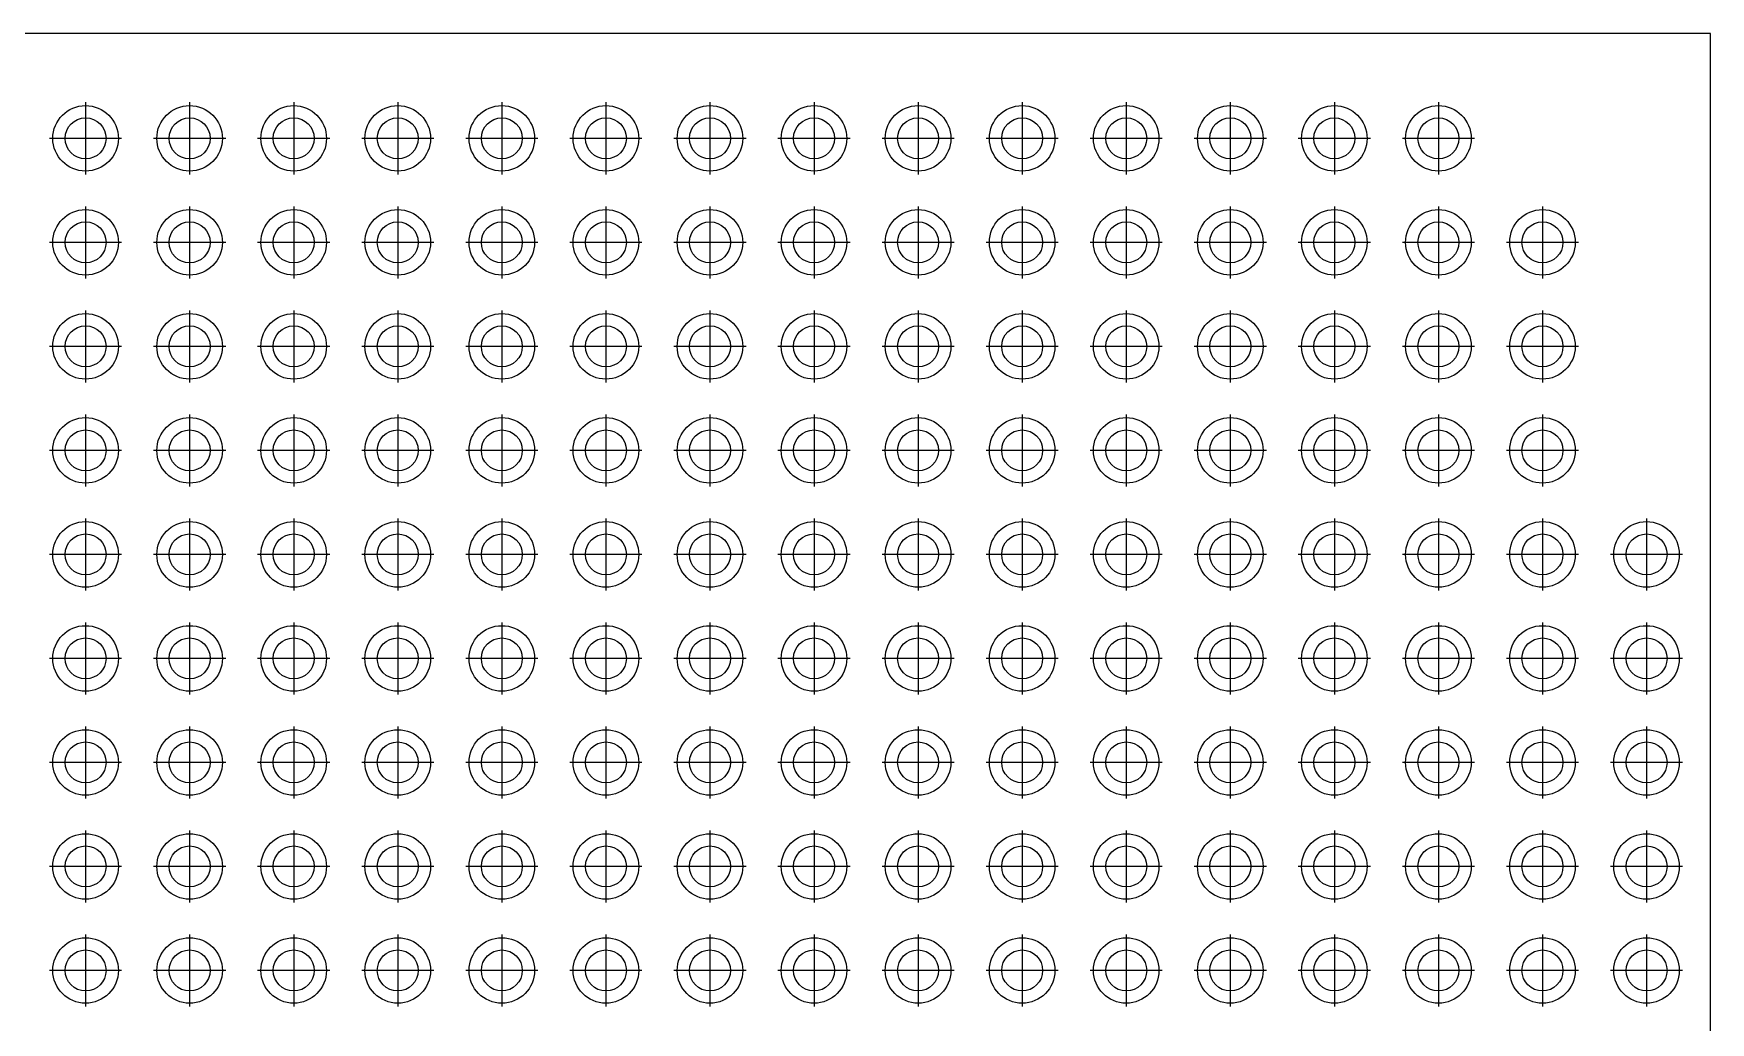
# Model space of a CAD drawing. Header units: millimetres. Extents: x -1068 to -853, y -1009 to -817.
# Drawn here: x -1011.43 to -970.5, y -889.23 to -865.08 of the extents above; entities that cross this region are included whole.
import ezdxf

# ---------------------------------------------------------------- set-up
doc = ezdxf.new("R2010")
doc.units = ezdxf.units.MM
doc.linetypes.add('DOT_CENTER', pattern=[14, 12, -1, 0, -1])
doc.layers.add('1', color=7, linetype='Continuous')

# ---------------------------------------------------------------- blocks, each defined once
blk = doc.blocks.new('RPI_BC_INT_PCB_00910062__56', base_point=(-1029.5, -950.085))
at = {"color": 7, "linetype": 'Continuous'}
for p, q in [((-970.5, -865.085), (-1029.5, -865.085)), ((-970.5, -950.085), (-970.5, -865.085))]:
    blk.add_line(p, q, dxfattribs=at)
for centre, radius in [((-1010.16, -867.645), 0.8), ((-1007.62, -867.645), 0.8), ((-1005.08, -867.645), 0.8), ((-1002.54, -867.645), 0.8), ((-1000, -867.645), 0.8), ((-997.46, -867.645), 0.8), ((-994.92, -867.645), 0.8), ((-992.38, -867.645), 0.8), ((-989.84, -867.645), 0.8), ((-987.3, -867.645), 0.8), ((-984.76, -867.645), 0.8), ((-982.22, -867.645), 0.8), ((-979.68, -867.645), 0.8), ((-977.14, -867.645), 0.8), ((-1010.16, -867.645), 0.5), ((-1007.62, -867.645), 0.5), ((-1005.08, -867.645), 0.5), ((-1002.54, -867.645), 0.5), ((-1000, -867.645), 0.5), ((-997.46, -867.645), 0.5), ((-994.92, -867.645), 0.5), ((-992.38, -867.645), 0.5), ((-989.84, -867.645), 0.5), ((-987.3, -867.645), 0.5), ((-984.76, -867.645), 0.5), ((-982.22, -867.645), 0.5), ((-979.68, -867.645), 0.5), ((-977.14, -867.645), 0.5), ((-1010.16, -870.185), 0.8), ((-1010.16, -870.185), 0.5), ((-1007.62, -870.185), 0.8), ((-1007.62, -870.185), 0.5), ((-1005.08, -870.185), 0.8), ((-1005.08, -870.185), 0.5), ((-1002.54, -870.185), 0.8), ((-1002.54, -870.185), 0.5), ((-1000, -870.185), 0.8), ((-1000, -870.185), 0.5), ((-997.46, -870.185), 0.8), ((-997.46, -870.185), 0.5), ((-994.92, -870.185), 0.8), ((-994.92, -870.185), 0.5), ((-992.38, -870.185), 0.8), ((-992.38, -870.185), 0.5), ((-989.84, -870.185), 0.8), ((-989.84, -870.185), 0.5), ((-987.3, -870.185), 0.8), ((-987.3, -870.185), 0.5), ((-984.76, -870.185), 0.8), ((-984.76, -870.185), 0.5), ((-982.22, -870.185), 0.8), ((-982.22, -870.185), 0.5), ((-979.68, -870.185), 0.8), ((-979.68, -870.185), 0.5), ((-977.14, -870.185), 0.8), ((-977.14, -870.185), 0.5), ((-974.6, -870.185), 0.8), ((-974.6, -870.185), 0.5), ((-1010.16, -872.725), 0.8), ((-1007.62, -872.725), 0.8), ((-1005.08, -872.725), 0.8), ((-1002.54, -872.725), 0.8), ((-1000, -872.725), 0.8), ((-997.46, -872.725), 0.8), ((-994.92, -872.725), 0.8), ((-992.38, -872.725), 0.8), ((-989.84, -872.725), 0.8), ((-987.3, -872.725), 0.8), ((-984.76, -872.725), 0.8), ((-982.22, -872.725), 0.8), ((-979.68, -872.725), 0.8), ((-977.14, -872.725), 0.8), ((-974.6, -872.725), 0.8), ((-1010.16, -872.725), 0.5), ((-1007.62, -872.725), 0.5), ((-1005.08, -872.725), 0.5), ((-1002.54, -872.725), 0.5), ((-1000, -872.725), 0.5), ((-997.46, -872.725), 0.5), ((-994.92, -872.725), 0.5), ((-992.38, -872.725), 0.5), ((-989.84, -872.725), 0.5), ((-987.3, -872.725), 0.5), ((-984.76, -872.725), 0.5), ((-982.22, -872.725), 0.5), ((-979.68, -872.725), 0.5), ((-977.14, -872.725), 0.5), ((-974.6, -872.725), 0.5), ((-1010.16, -875.265), 0.8), ((-1007.62, -875.265), 0.8), ((-1005.08, -875.265), 0.8), ((-1002.54, -875.265), 0.8), ((-1000, -875.265), 0.8), ((-997.46, -875.265), 0.8), ((-994.92, -875.265), 0.8), ((-992.38, -875.265), 0.8), ((-989.84, -875.265), 0.8), ((-987.3, -875.265), 0.8), ((-984.76, -875.265), 0.8), ((-982.22, -875.265), 0.8), ((-979.68, -875.265), 0.8), ((-977.14, -875.265), 0.8), ((-974.6, -875.265), 0.8), ((-1010.16, -875.265), 0.5), ((-1007.62, -875.265), 0.5), ((-1005.08, -875.265), 0.5), ((-1002.54, -875.265), 0.5), ((-1000, -875.265), 0.5), ((-997.46, -875.265), 0.5), ((-994.92, -875.265), 0.5), ((-992.38, -875.265), 0.5), ((-989.84, -875.265), 0.5), ((-987.3, -875.265), 0.5), ((-984.76, -875.265), 0.5), ((-982.22, -875.265), 0.5), ((-979.68, -875.265), 0.5), ((-977.14, -875.265), 0.5), ((-974.6, -875.265), 0.5), ((-1010.16, -877.805), 0.8), ((-1007.62, -877.805), 0.8), ((-1005.08, -877.805), 0.8), ((-1002.54, -877.805), 0.8), ((-1000, -877.805), 0.8), ((-997.46, -877.805), 0.8), ((-994.92, -877.805), 0.8), ((-992.38, -877.805), 0.8), ((-989.84, -877.805), 0.8), ((-987.3, -877.805), 0.8), ((-984.76, -877.805), 0.8), ((-982.22, -877.805), 0.8), ((-979.68, -877.805), 0.8), ((-977.14, -877.805), 0.8), ((-974.6, -877.805), 0.8), ((-972.06, -877.805), 0.8), ((-1010.16, -877.805), 0.5), ((-1007.62, -877.805), 0.5), ((-1005.08, -877.805), 0.5), ((-1002.54, -877.805), 0.5), ((-1000, -877.805), 0.5), ((-997.46, -877.805), 0.5), ((-994.92, -877.805), 0.5), ((-992.38, -877.805), 0.5), ((-989.84, -877.805), 0.5), ((-987.3, -877.805), 0.5), ((-984.76, -877.805), 0.5), ((-982.22, -877.805), 0.5), ((-979.68, -877.805), 0.5), ((-977.14, -877.805), 0.5), ((-974.6, -877.805), 0.5), ((-972.06, -877.805), 0.5), ((-1010.16, -880.345), 0.8), ((-1007.62, -880.345), 0.8), ((-1005.08, -880.345), 0.8), ((-1002.54, -880.345), 0.8), ((-1000, -880.345), 0.8), ((-997.46, -880.345), 0.8), ((-994.92, -880.345), 0.8), ((-992.38, -880.345), 0.8), ((-989.84, -880.345), 0.8), ((-987.3, -880.345), 0.8), ((-984.76, -880.345), 0.8), ((-982.22, -880.345), 0.8), ((-979.68, -880.345), 0.8), ((-977.14, -880.345), 0.8), ((-974.6, -880.345), 0.8), ((-972.06, -880.345), 0.8), ((-1010.16, -880.345), 0.5), ((-1007.62, -880.345), 0.5), ((-1005.08, -880.345), 0.5), ((-1002.54, -880.345), 0.5), ((-1000, -880.345), 0.5), ((-997.46, -880.345), 0.5), ((-994.92, -880.345), 0.5), ((-992.38, -880.345), 0.5), ((-989.84, -880.345), 0.5), ((-987.3, -880.345), 0.5), ((-984.76, -880.345), 0.5), ((-982.22, -880.345), 0.5), ((-979.68, -880.345), 0.5), ((-977.14, -880.345), 0.5), ((-974.6, -880.345), 0.5), ((-972.06, -880.345), 0.5), ((-1010.16, -882.885), 0.8), ((-1010.16, -882.885), 0.5), ((-1007.62, -882.885), 0.8), ((-1007.62, -882.885), 0.5), ((-1005.08, -882.885), 0.8), ((-1005.08, -882.885), 0.5), ((-1002.54, -882.885), 0.8), ((-1002.54, -882.885), 0.5), ((-1000, -882.885), 0.8), ((-1000, -882.885), 0.5), ((-997.46, -882.885), 0.8), ((-997.46, -882.885), 0.5), ((-994.92, -882.885), 0.8), ((-994.92, -882.885), 0.5), ((-992.38, -882.885), 0.8), ((-992.38, -882.885), 0.5), ((-989.84, -882.885), 0.8), ((-989.84, -882.885), 0.5), ((-987.3, -882.885), 0.8), ((-987.3, -882.885), 0.5), ((-984.76, -882.885), 0.8), ((-984.76, -882.885), 0.5), ((-982.22, -882.885), 0.8), ((-982.22, -882.885), 0.5), ((-979.68, -882.885), 0.8), ((-979.68, -882.885), 0.5), ((-977.14, -882.885), 0.8), ((-977.14, -882.885), 0.5), ((-974.6, -882.885), 0.8), ((-974.6, -882.885), 0.5), ((-972.06, -882.885), 0.8), ((-972.06, -882.885), 0.5), ((-1010.16, -885.425), 0.8), ((-1007.62, -885.425), 0.8), ((-1005.08, -885.425), 0.8), ((-1002.54, -885.425), 0.8), ((-1000, -885.425), 0.8), ((-997.46, -885.425), 0.8), ((-994.92, -885.425), 0.8), ((-992.38, -885.425), 0.8), ((-989.84, -885.425), 0.8), ((-987.3, -885.425), 0.8), ((-984.76, -885.425), 0.8), ((-982.22, -885.425), 0.8), ((-979.68, -885.425), 0.8), ((-977.14, -885.425), 0.8), ((-974.6, -885.425), 0.8), ((-972.06, -885.425), 0.8), ((-1010.16, -885.425), 0.5), ((-1007.62, -885.425), 0.5), ((-1005.08, -885.425), 0.5), ((-1002.54, -885.425), 0.5), ((-1000, -885.425), 0.5), ((-997.46, -885.425), 0.5), ((-994.92, -885.425), 0.5), ((-992.38, -885.425), 0.5), ((-989.84, -885.425), 0.5), ((-987.3, -885.425), 0.5), ((-984.76, -885.425), 0.5), ((-982.22, -885.425), 0.5), ((-979.68, -885.425), 0.5), ((-977.14, -885.425), 0.5), ((-974.6, -885.425), 0.5), ((-972.06, -885.425), 0.5), ((-1010.16, -887.965), 0.8), ((-1007.62, -887.965), 0.8), ((-1005.08, -887.965), 0.8), ((-1002.54, -887.965), 0.8), ((-1000, -887.965), 0.8), ((-997.46, -887.965), 0.8), ((-994.92, -887.965), 0.8), ((-992.38, -887.965), 0.8), ((-989.84, -887.965), 0.8), ((-987.3, -887.965), 0.8), ((-984.76, -887.965), 0.8), ((-982.22, -887.965), 0.8), ((-979.68, -887.965), 0.8), ((-977.14, -887.965), 0.8), ((-974.6, -887.965), 0.8), ((-972.06, -887.965), 0.8), ((-1010.16, -887.965), 0.5), ((-1007.62, -887.965), 0.5), ((-1005.08, -887.965), 0.5), ((-1002.54, -887.965), 0.5), ((-1000, -887.965), 0.5), ((-997.46, -887.965), 0.5), ((-994.92, -887.965), 0.5), ((-992.38, -887.965), 0.5), ((-989.84, -887.965), 0.5), ((-987.3, -887.965), 0.5), ((-984.76, -887.965), 0.5), ((-982.22, -887.965), 0.5), ((-979.68, -887.965), 0.5), ((-977.14, -887.965), 0.5), ((-974.6, -887.965), 0.5), ((-972.06, -887.965), 0.5)]:
    blk.add_circle(centre, radius, dxfattribs=at)
at = {"layer": '1', "color": 2, "linetype": 'DOT_CENTER'}
for p, q in [((-1010.16, -866.765), (-1010.16, -868.525)), ((-1007.62, -866.765), (-1007.62, -868.525)), ((-1005.08, -866.765), (-1005.08, -868.525)), ((-1002.54, -866.765), (-1002.54, -868.525)), ((-1000, -866.765), (-1000, -868.525)), ((-997.46, -866.765), (-997.46, -868.525)), ((-994.92, -866.765), (-994.92, -868.525)), ((-992.38, -866.765), (-992.38, -868.525)), ((-989.84, -866.765), (-989.84, -868.525)), ((-987.3, -866.765), (-987.3, -868.525)), ((-984.76, -866.765), (-984.76, -868.525)), ((-982.22, -866.765), (-982.22, -868.525)), ((-979.68, -866.765), (-979.68, -868.525)), ((-977.14, -866.765), (-977.14, -868.525)), ((-1009.28, -867.645), (-1011.04, -867.645)), ((-1006.74, -867.645), (-1008.5, -867.645)), ((-1004.2, -867.645), (-1005.96, -867.645)), ((-1001.66, -867.645), (-1003.42, -867.645)), ((-999.12, -867.645), (-1000.88, -867.645)), ((-996.58, -867.645), (-998.34, -867.645)), ((-994.04, -867.645), (-995.8, -867.645)), ((-991.5, -867.645), (-993.26, -867.645)), ((-988.96, -867.645), (-990.72, -867.645)), ((-986.42, -867.645), (-988.18, -867.645)), ((-983.88, -867.645), (-985.64, -867.645)), ((-981.34, -867.645), (-983.1, -867.645)), ((-978.8, -867.645), (-980.56, -867.645)), ((-976.26, -867.645), (-978.02, -867.645)), ((-1010.16, -869.305), (-1010.16, -871.065)), ((-1007.62, -869.305), (-1007.62, -871.065)), ((-1005.08, -869.305), (-1005.08, -871.065)), ((-1002.54, -869.305), (-1002.54, -871.065)), ((-1000, -869.305), (-1000, -871.065)), ((-997.46, -869.305), (-997.46, -871.065)), ((-994.92, -869.305), (-994.92, -871.065)), ((-992.38, -869.305), (-992.38, -871.065)), ((-989.84, -869.305), (-989.84, -871.065)), ((-987.3, -869.305), (-987.3, -871.065)), ((-984.76, -869.305), (-984.76, -871.065)), ((-982.22, -869.305), (-982.22, -871.065)), ((-979.68, -869.305), (-979.68, -871.065)), ((-977.14, -869.305), (-977.14, -871.065)), ((-974.6, -869.305), (-974.6, -871.065)), ((-1009.28, -870.185), (-1011.04, -870.185)), ((-1006.74, -870.185), (-1008.5, -870.185)), ((-1004.2, -870.185), (-1005.96, -870.185)), ((-1001.66, -870.185), (-1003.42, -870.185)), ((-999.12, -870.185), (-1000.88, -870.185)), ((-996.58, -870.185), (-998.34, -870.185)), ((-994.04, -870.185), (-995.8, -870.185)), ((-991.5, -870.185), (-993.26, -870.185)), ((-988.96, -870.185), (-990.72, -870.185)), ((-986.42, -870.185), (-988.18, -870.185)), ((-983.88, -870.185), (-985.64, -870.185)), ((-981.34, -870.185), (-983.1, -870.185)), ((-978.8, -870.185), (-980.56, -870.185)), ((-976.26, -870.185), (-978.02, -870.185)), ((-973.72, -870.185), (-975.48, -870.185)), ((-1010.16, -871.845), (-1010.16, -873.605)), ((-1007.62, -871.845), (-1007.62, -873.605)), ((-1005.08, -871.845), (-1005.08, -873.605)), ((-1002.54, -871.845), (-1002.54, -873.605)), ((-1000, -871.845), (-1000, -873.605)), ((-997.46, -871.845), (-997.46, -873.605)), ((-994.92, -871.845), (-994.92, -873.605)), ((-992.38, -871.845), (-992.38, -873.605)), ((-989.84, -871.845), (-989.84, -873.605)), ((-987.3, -871.845), (-987.3, -873.605)), ((-984.76, -871.845), (-984.76, -873.605)), ((-982.22, -871.845), (-982.22, -873.605)), ((-979.68, -871.845), (-979.68, -873.605)), ((-977.14, -871.845), (-977.14, -873.605)), ((-974.6, -871.845), (-974.6, -873.605)), ((-1009.28, -872.725), (-1011.04, -872.725)), ((-1006.74, -872.725), (-1008.5, -872.725)), ((-1004.2, -872.725), (-1005.96, -872.725)), ((-1001.66, -872.725), (-1003.42, -872.725)), ((-999.12, -872.725), (-1000.88, -872.725)), ((-996.58, -872.725), (-998.34, -872.725)), ((-994.04, -872.725), (-995.8, -872.725)), ((-991.5, -872.725), (-993.26, -872.725)), ((-988.96, -872.725), (-990.72, -872.725)), ((-986.42, -872.725), (-988.18, -872.725)), ((-983.88, -872.725), (-985.64, -872.725)), ((-981.34, -872.725), (-983.1, -872.725)), ((-978.8, -872.725), (-980.56, -872.725)), ((-976.26, -872.725), (-978.02, -872.725)), ((-973.72, -872.725), (-975.48, -872.725)), ((-1010.16, -874.385), (-1010.16, -876.145)), ((-1007.62, -874.385), (-1007.62, -876.145)), ((-1005.08, -874.385), (-1005.08, -876.145)), ((-1002.54, -874.385), (-1002.54, -876.145)), ((-1000, -874.385), (-1000, -876.145)), ((-997.46, -874.385), (-997.46, -876.145)), ((-994.92, -874.385), (-994.92, -876.145)), ((-992.38, -874.385), (-992.38, -876.145)), ((-989.84, -874.385), (-989.84, -876.145)), ((-987.3, -874.385), (-987.3, -876.145)), ((-984.76, -874.385), (-984.76, -876.145)), ((-982.22, -874.385), (-982.22, -876.145)), ((-979.68, -874.385), (-979.68, -876.145)), ((-977.14, -874.385), (-977.14, -876.145)), ((-974.6, -874.385), (-974.6, -876.145)), ((-1009.28, -875.265), (-1011.04, -875.265)), ((-1006.74, -875.265), (-1008.5, -875.265)), ((-1004.2, -875.265), (-1005.96, -875.265)), ((-1001.66, -875.265), (-1003.42, -875.265)), ((-999.12, -875.265), (-1000.88, -875.265)), ((-996.58, -875.265), (-998.34, -875.265)), ((-994.04, -875.265), (-995.8, -875.265)), ((-991.5, -875.265), (-993.26, -875.265)), ((-988.96, -875.265), (-990.72, -875.265)), ((-986.42, -875.265), (-988.18, -875.265)), ((-983.88, -875.265), (-985.64, -875.265)), ((-981.34, -875.265), (-983.1, -875.265)), ((-978.8, -875.265), (-980.56, -875.265)), ((-976.26, -875.265), (-978.02, -875.265)), ((-973.72, -875.265), (-975.48, -875.265)), ((-1010.16, -876.925), (-1010.16, -878.685)), ((-1007.62, -876.925), (-1007.62, -878.685)), ((-1005.08, -876.925), (-1005.08, -878.685)), ((-1002.54, -876.925), (-1002.54, -878.685)), ((-1000, -876.925), (-1000, -878.685)), ((-997.46, -876.925), (-997.46, -878.685)), ((-994.92, -876.925), (-994.92, -878.685)), ((-992.38, -876.925), (-992.38, -878.685)), ((-989.84, -876.925), (-989.84, -878.685)), ((-987.3, -876.925), (-987.3, -878.685)), ((-984.76, -876.925), (-984.76, -878.685)), ((-982.22, -876.925), (-982.22, -878.685)), ((-979.68, -876.925), (-979.68, -878.685)), ((-977.14, -876.925), (-977.14, -878.685)), ((-974.6, -876.925), (-974.6, -878.685)), ((-972.06, -876.925), (-972.06, -878.685)), ((-1009.28, -877.805), (-1011.04, -877.805)), ((-1006.74, -877.805), (-1008.5, -877.805)), ((-1004.2, -877.805), (-1005.96, -877.805)), ((-1001.66, -877.805), (-1003.42, -877.805)), ((-999.12, -877.805), (-1000.88, -877.805)), ((-996.58, -877.805), (-998.34, -877.805)), ((-994.04, -877.805), (-995.8, -877.805)), ((-991.5, -877.805), (-993.26, -877.805)), ((-988.96, -877.805), (-990.72, -877.805)), ((-986.42, -877.805), (-988.18, -877.805)), ((-983.88, -877.805), (-985.64, -877.805)), ((-981.34, -877.805), (-983.1, -877.805)), ((-978.8, -877.805), (-980.56, -877.805)), ((-976.26, -877.805), (-978.02, -877.805)), ((-973.72, -877.805), (-975.48, -877.805)), ((-971.18, -877.805), (-972.94, -877.805)), ((-1010.16, -879.465), (-1010.16, -881.225)), ((-1007.62, -879.465), (-1007.62, -881.225)), ((-1005.08, -879.465), (-1005.08, -881.225)), ((-1002.54, -879.465), (-1002.54, -881.225)), ((-1000, -879.465), (-1000, -881.225)), ((-997.46, -879.465), (-997.46, -881.225)), ((-994.92, -879.465), (-994.92, -881.225)), ((-992.38, -879.465), (-992.38, -881.225)), ((-989.84, -879.465), (-989.84, -881.225)), ((-987.3, -879.465), (-987.3, -881.225)), ((-984.76, -879.465), (-984.76, -881.225)), ((-982.22, -879.465), (-982.22, -881.225)), ((-979.68, -879.465), (-979.68, -881.225)), ((-977.14, -879.465), (-977.14, -881.225)), ((-974.6, -879.465), (-974.6, -881.225)), ((-972.06, -879.465), (-972.06, -881.225)), ((-1009.28, -880.345), (-1011.04, -880.345)), ((-1006.74, -880.345), (-1008.5, -880.345)), ((-1004.2, -880.345), (-1005.96, -880.345)), ((-1001.66, -880.345), (-1003.42, -880.345)), ((-999.12, -880.345), (-1000.88, -880.345)), ((-996.58, -880.345), (-998.34, -880.345)), ((-994.04, -880.345), (-995.8, -880.345)), ((-991.5, -880.345), (-993.26, -880.345)), ((-988.96, -880.345), (-990.72, -880.345)), ((-986.42, -880.345), (-988.18, -880.345)), ((-983.88, -880.345), (-985.64, -880.345)), ((-981.34, -880.345), (-983.1, -880.345)), ((-978.8, -880.345), (-980.56, -880.345)), ((-976.26, -880.345), (-978.02, -880.345)), ((-973.72, -880.345), (-975.48, -880.345)), ((-971.18, -880.345), (-972.94, -880.345)), ((-1010.16, -882.005), (-1010.16, -883.765)), ((-1007.62, -882.005), (-1007.62, -883.765)), ((-1005.08, -882.005), (-1005.08, -883.765)), ((-1002.54, -882.005), (-1002.54, -883.765)), ((-1000, -882.005), (-1000, -883.765)), ((-997.46, -882.005), (-997.46, -883.765)), ((-994.92, -882.005), (-994.92, -883.765)), ((-992.38, -882.005), (-992.38, -883.765)), ((-989.84, -882.005), (-989.84, -883.765)), ((-987.3, -882.005), (-987.3, -883.765)), ((-984.76, -882.005), (-984.76, -883.765)), ((-982.22, -882.005), (-982.22, -883.765)), ((-979.68, -882.005), (-979.68, -883.765)), ((-977.14, -882.005), (-977.14, -883.765)), ((-974.6, -882.005), (-974.6, -883.765)), ((-972.06, -882.005), (-972.06, -883.765)), ((-1009.28, -882.885), (-1011.04, -882.885)), ((-1006.74, -882.885), (-1008.5, -882.885)), ((-1004.2, -882.885), (-1005.96, -882.885)), ((-1001.66, -882.885), (-1003.42, -882.885)), ((-999.12, -882.885), (-1000.88, -882.885)), ((-996.58, -882.885), (-998.34, -882.885)), ((-994.04, -882.885), (-995.8, -882.885)), ((-991.5, -882.885), (-993.26, -882.885)), ((-988.96, -882.885), (-990.72, -882.885)), ((-986.42, -882.885), (-988.18, -882.885)), ((-983.88, -882.885), (-985.64, -882.885)), ((-981.34, -882.885), (-983.1, -882.885)), ((-978.8, -882.885), (-980.56, -882.885)), ((-976.26, -882.885), (-978.02, -882.885)), ((-973.72, -882.885), (-975.48, -882.885)), ((-971.18, -882.885), (-972.94, -882.885)), ((-1010.16, -884.545), (-1010.16, -886.305)), ((-1007.62, -884.545), (-1007.62, -886.305)), ((-1005.08, -884.545), (-1005.08, -886.305)), ((-1002.54, -884.545), (-1002.54, -886.305)), ((-1000, -884.545), (-1000, -886.305)), ((-997.46, -884.545), (-997.46, -886.305)), ((-994.92, -884.545), (-994.92, -886.305)), ((-992.38, -884.545), (-992.38, -886.305)), ((-989.84, -884.545), (-989.84, -886.305)), ((-987.3, -884.545), (-987.3, -886.305)), ((-984.76, -884.545), (-984.76, -886.305)), ((-982.22, -884.545), (-982.22, -886.305)), ((-979.68, -884.545), (-979.68, -886.305)), ((-977.14, -884.545), (-977.14, -886.305)), ((-974.6, -884.545), (-974.6, -886.305)), ((-972.06, -884.545), (-972.06, -886.305)), ((-1009.28, -885.425), (-1011.04, -885.425)), ((-1006.74, -885.425), (-1008.5, -885.425)), ((-1004.2, -885.425), (-1005.96, -885.425)), ((-1001.66, -885.425), (-1003.42, -885.425)), ((-999.12, -885.425), (-1000.88, -885.425)), ((-996.58, -885.425), (-998.34, -885.425)), ((-994.04, -885.425), (-995.8, -885.425)), ((-991.5, -885.425), (-993.26, -885.425)), ((-988.96, -885.425), (-990.72, -885.425)), ((-986.42, -885.425), (-988.18, -885.425)), ((-983.88, -885.425), (-985.64, -885.425)), ((-981.34, -885.425), (-983.1, -885.425)), ((-978.8, -885.425), (-980.56, -885.425)), ((-976.26, -885.425), (-978.02, -885.425)), ((-973.72, -885.425), (-975.48, -885.425)), ((-971.18, -885.425), (-972.94, -885.425)), ((-1010.16, -887.085), (-1010.16, -888.845)), ((-1007.62, -887.085), (-1007.62, -888.845)), ((-1005.08, -887.085), (-1005.08, -888.845)), ((-1002.54, -887.085), (-1002.54, -888.845)), ((-1000, -887.085), (-1000, -888.845)), ((-997.46, -887.085), (-997.46, -888.845)), ((-994.92, -887.085), (-994.92, -888.845)), ((-992.38, -887.085), (-992.38, -888.845)), ((-989.84, -887.085), (-989.84, -888.845)), ((-987.3, -887.085), (-987.3, -888.845)), ((-984.76, -887.085), (-984.76, -888.845)), ((-982.22, -887.085), (-982.22, -888.845)), ((-979.68, -887.085), (-979.68, -888.845)), ((-977.14, -887.085), (-977.14, -888.845)), ((-974.6, -887.085), (-974.6, -888.845)), ((-972.06, -887.085), (-972.06, -888.845)), ((-1009.28, -887.965), (-1011.04, -887.965)), ((-1006.74, -887.965), (-1008.5, -887.965)), ((-1004.2, -887.965), (-1005.96, -887.965)), ((-1001.66, -887.965), (-1003.42, -887.965)), ((-999.12, -887.965), (-1000.88, -887.965)), ((-996.58, -887.965), (-998.34, -887.965)), ((-994.04, -887.965), (-995.8, -887.965)), ((-991.5, -887.965), (-993.26, -887.965)), ((-988.96, -887.965), (-990.72, -887.965)), ((-986.42, -887.965), (-988.18, -887.965)), ((-983.88, -887.965), (-985.64, -887.965)), ((-981.34, -887.965), (-983.1, -887.965)), ((-978.8, -887.965), (-980.56, -887.965)), ((-976.26, -887.965), (-978.02, -887.965)), ((-973.72, -887.965), (-975.48, -887.965)), ((-971.18, -887.965), (-972.94, -887.965))]:
    blk.add_line(p, q, dxfattribs=at)
blk = doc.blocks.new('RPI-BC_INT-PCB_SET__57', base_point=(-1029.5, -960.835))
blk.add_blockref('RPI_BC_INT_PCB_00910062__56', (-1029.5, -950.085))
blk = doc.blocks.new('Vordans1', base_point=(-1000, -912.96))
blk.add_blockref('RPI-BC_INT-PCB_SET__57', (-1029.5, -960.835))

msp = doc.modelspace()

# ---------------------------------------------------------------- block references
msp.add_blockref('Vordans1', (-1000, -912.96))

doc.saveas('drawing.dxf')
